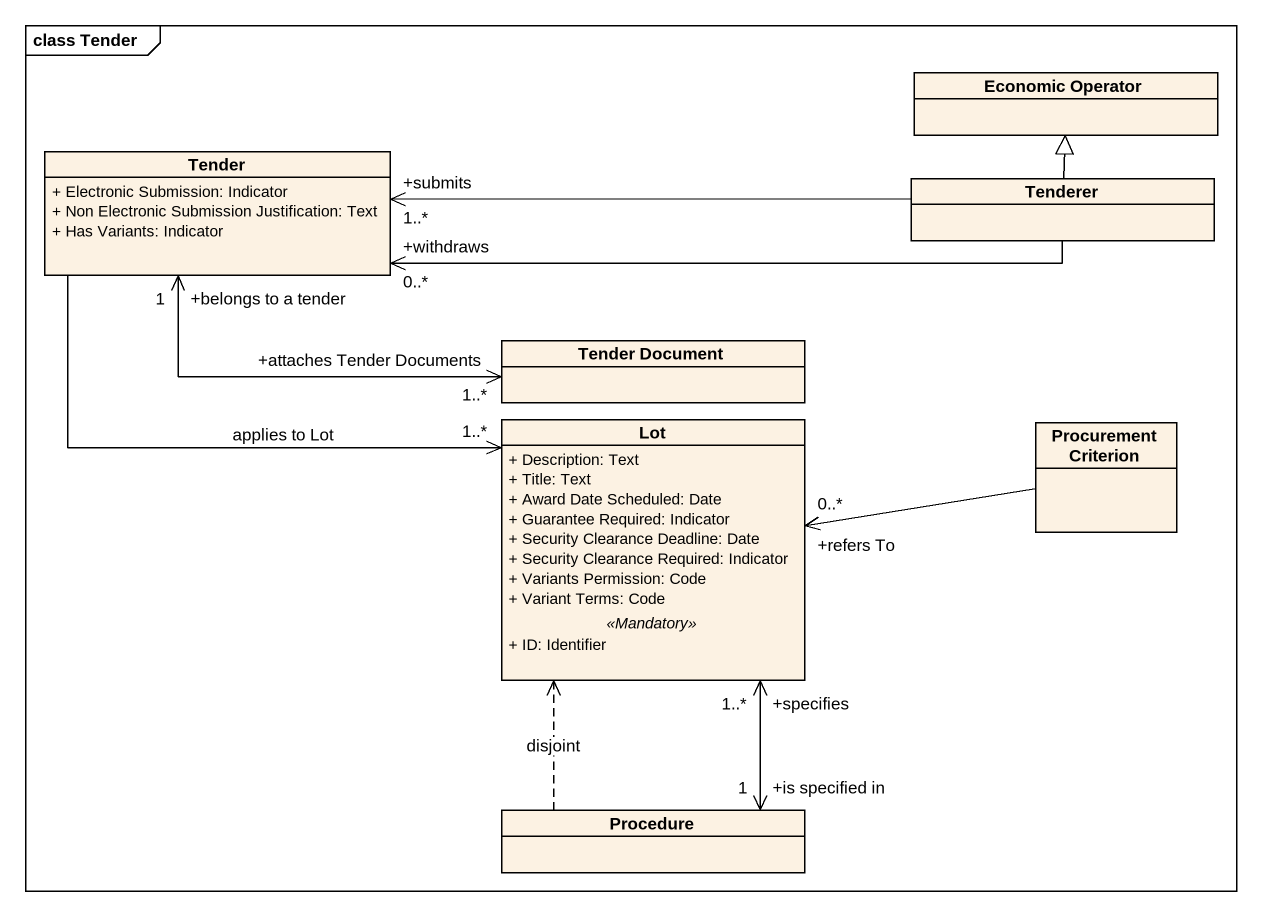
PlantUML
@startuml
mainframe class Tender
hide circle
hide empty members
skinparam classAttributeIconSize 0
class "Economic Operator" as Economic_Operator
class Tender {
  + Electronic Submission: Indicator
  + Non Electronic Submission Justification: Text
  + Has Variants: Indicator
}
class Tenderer
class "Tender Document" as Tender_Document
class Lot {
  + Description: Text
  + Title: Text
  + Award Date Scheduled: Date
  + Guarantee Required: Indicator
  + Security Clearance Deadline: Date
  + Security Clearance Required: Indicator
  + Variants Permission: Code
  + Variant Terms: Code
  .. <<Mandatory>> ..
  + ID: Identifier
}
class "Procurement Criterion" as Procurement_Criterion
class Procedure
Tender "+belongs to a tender\n1" <-right-> "+attaches Tender Documents\n1..*" Tender_Document
Tender --> "1..*" Lot : applies to Lot
Tenderer -up-|> Economic_Operator
Tenderer -left-> "+submits\n1..*" Tender
Tenderer -left-> "+withdraws\n0..*" Tender
Procurement_Criterion -left-> "+refers To\n0..*" Lot
Procedure .up.> Lot : disjoint
Procedure "+is specified in\n1" <-up-> "+specifies\n1..*" Lot
@enduml
